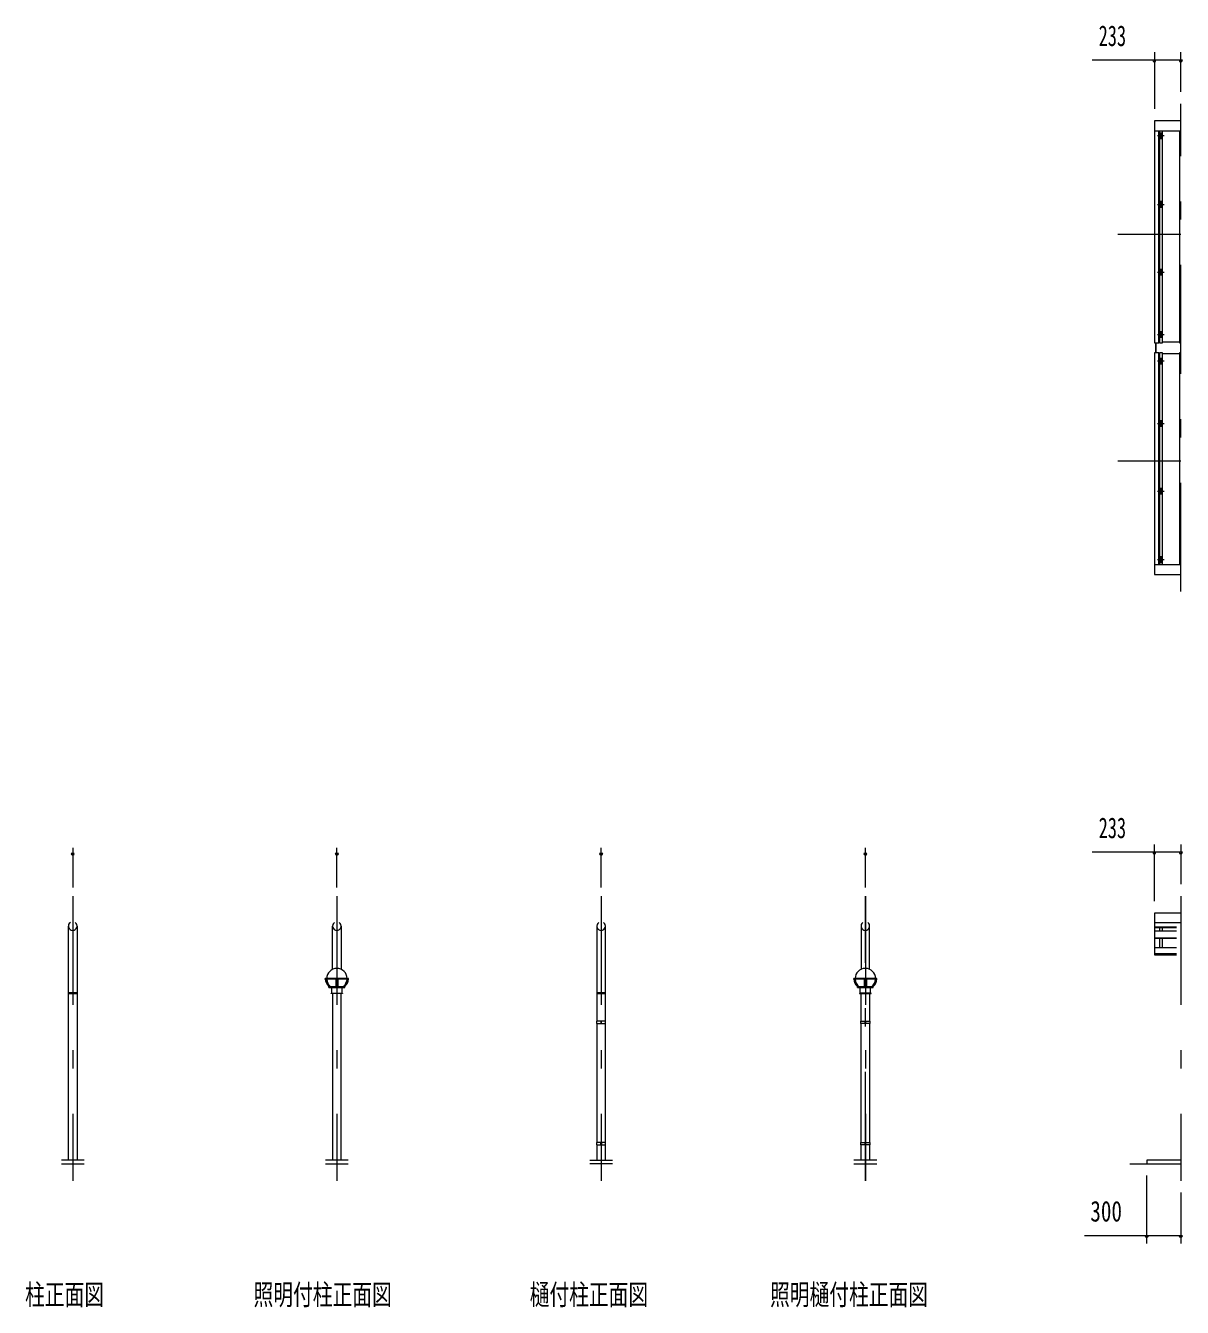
# Model space of a CAD drawing. Units: millimetres, scale not verified. Extents: x -32274 to 32279, y -14169 to 14171.
# Drawn here: x -32274 to -22074, y 1891 to 13194 of the extents above; entities that cross this region are included whole.
import ezdxf
from ezdxf.enums import TextEntityAlignment as Align

# ---------------------------------------------------------------- set-up
doc = ezdxf.new("R2010")
doc.units = ezdxf.units.MM
doc.header["$LTSCALE"] = 80
doc.linetypes.add('USER3', pattern=[24, 12, -5, 2, -5])
for name, color, linetype, lineweight in [('0-0_0', 7, 'Continuous', 18), ('0-2_1-0BOLD', 7, 'Continuous', 18), ('0-3_1-2CENTER', 3, 'USER3', 18), ('0-4_1-4THIN', 4, 'Continuous', 18), ('0-5_1-5DIM', 3, 'Continuous', 18)]:
    doc.layers.add(name, color=color, linetype=linetype, lineweight=lineweight)
doc.styles.add('ＭＳ ゴシック', font='')
doc.styles.get('ＭＳ ゴシック').set_extended_font_data('MS Gothic')

# ---------------------------------------------------------------- blocks, each defined once
blk = doc.blocks.new('ledl')
at = {"layer": '0-0_0'}
for p, q in [((14388.17, 13926.97), (14183.17, 13926.97)), ((14183.17, 13920.97), (14183.17, 13926.97)), ((14276.67, 13920.97), (14183.17, 13920.97)), ((14276.67, 13920.97), (14276.67, 13856.97)), ((14288.67, 13920.97), (14282.67, 13920.97)), ((14282.67, 13920.97), (14282.67, 13856.97)), ((14288.67, 13920.97), (14288.67, 13856.97)), ((14388.17, 13920.97), (14294.67, 13920.97)), ((14294.67, 13920.97), (14294.67, 13856.97)), ((14388.17, 13920.97), (14388.17, 13926.97)), ((14215.67, 13846.97), (14355.67, 13846.97)), ((14240.67, 13796.97), (14240.67, 13846.97)), ((14240.67, 13796.97), (14330.67, 13796.97)), ((14330.67, 13796.97), (14330.67, 13846.97)), ((14355.67, 13846.97), (14355.67, 13856.97))]:
    blk.add_line(p, q, dxfattribs=at)
blk.add_lwpolyline([(14215.67, 13846.97), (14215.67, 13856.97), (14355.67, 13856.97)], dxfattribs=at)
for start, end in [(0, 180), (183.82255, 231.05756), (308.94244, 356.17745)]:
    blk.add_arc((14285.67, 13926.97), 90, start, end, dxfattribs=at)
for centre, major_axis, start_param, end_param in [((14285.67, 13926.97), (102.47, 6.5), 3.13629226, 3.90348569), ((14293.67, 13926.97), (102.47, 6.5), 3.13629226, 3.90348569), ((14277.67, 13926.97), (-102.47, 6.5), 2.37969962, 3.14689305), ((14285.67, 13926.97), (-102.47, 6.5), 2.37969962, 3.14689305)]:
    blk.add_ellipse(centre, major_axis=major_axis, ratio=0.92312, start_param=start_param, end_param=end_param, dxfattribs=at)

msp = doc.modelspace()

# ---------------------------------------------------------------- linework, layer by layer
at = {"layer": '0-2_1-0BOLD'}
for p, q in [((-22320.96, 12266.89), (-22087.96, 12266.89)), ((-22310.96, 10398.23), (-22310.96, 10308.52)), ((-22304.96, 10308.52), (-22304.96, 10398.23)), ((-22087.96, 8439.86), (-22320.96, 8439.86)), ((-22320.96, 8353.37), (-22087.96, 8353.37)), ((-31896.75, 3188.37), (-31896.75, 5252.93)), ((-31820.45, 5252.93), (-31820.45, 3188.37)), ((-29567.02, 4872.19), (-29567.02, 5252.93)), ((-29490.72, 5252.93), (-29490.72, 4872.18)), ((-27237.29, 5252.93), (-27237.29, 4413.97)), ((-27160.99, 4413.97), (-27160.99, 5252.93)), ((-24907.55, 5252.93), (-24907.55, 4872.19)), ((-24831.25, 4872.18), (-24831.25, 5252.93)), ((-22320.96, 5284.91), (-22087.95, 5284.91)), ((-22126.11, 5243.72), (-22320.96, 5243.72)), ((-22320.96, 5240.17), (-22126.11, 5240.17)), ((-22126.11, 5207.96), (-22320.96, 5207.96)), ((-22320.96, 5149.13), (-22126.11, 5149.13)), ((-22126.11, 5143.23), (-22320.96, 5143.23)), ((-22320.96, 5065.51), (-22126.11, 5065.51)), ((-22126.11, 5007.87), (-22320.96, 5007.87)), ((-31896.75, 4658.37), (-31820.45, 4658.37)), ((-31825.45, 4666.37), (-31891.75, 4666.37)), ((-29567.02, 4658.37), (-29567.02, 3188.37)), ((-29490.72, 3188.37), (-29490.72, 4658.37)), ((-27237.29, 4658.37), (-27160.99, 4658.37)), ((-27165.99, 4666.37), (-27232.29, 4666.37)), ((-24907.55, 4413.97), (-24907.55, 4658.37)), ((-24831.25, 4658.37), (-24831.25, 4413.97)), ((-27202.99, 4413.97), (-27202.99, 4393.97)), ((-27195.29, 4393.97), (-27195.29, 4413.97)), ((-24873.25, 4413.97), (-24873.25, 4393.97)), ((-24865.55, 4393.97), (-24865.55, 4413.97)), ((-27237.29, 4393.97), (-27237.29, 3344.86)), ((-27202.99, 4403.97), (-27195.29, 4403.97)), ((-27160.99, 3344.86), (-27160.99, 4393.97)), ((-24907.55, 3344.86), (-24907.55, 4393.97)), ((-24873.25, 4403.97), (-24865.55, 4403.97)), ((-24831.25, 4393.97), (-24831.25, 3344.86)), ((-27237.29, 3324.86), (-27237.29, 3188.37)), ((-27202.99, 3324.86), (-27202.99, 3344.86)), ((-27202.99, 3334.86), (-27195.29, 3334.86)), ((-27195.29, 3344.86), (-27195.29, 3324.86)), ((-27160.99, 3188.37), (-27160.99, 3324.86)), ((-24907.55, 3188.37), (-24907.55, 3324.86)), ((-24873.25, 3344.86), (-24873.25, 3324.86)), ((-24873.25, 3334.86), (-24865.55, 3334.86)), ((-24865.55, 3324.86), (-24865.55, 3344.86)), ((-24831.25, 3324.86), (-24831.25, 3188.37)), ((-31758.6, 3188.37), (-31958.6, 3188.37)), ((-29428.87, 3188.37), (-29628.87, 3188.37)), ((-27299.13, 3188.37), (-27099.14, 3188.37)), ((-24769.4, 3188.37), (-24969.4, 3188.37)), ((-31958.6, 3158.37), (-31758.6, 3158.37)), ((-29628.87, 3158.37), (-29428.87, 3158.37)), ((-27099.14, 3158.37), (-27299.13, 3158.37)), ((-24969.4, 3158.37), (-24769.4, 3158.37)), ((-22537.95, 3158.37), (-22087.95, 3158.37))]:
    msp.add_line(p, q, dxfattribs=at)
for points in [[(-22087.96, 12353.37), (-22320.96, 12353.37), (-22320.96, 10398.23)], [(-22320.96, 10398.23), (-22280.96, 10398.23), (-22280.96, 12266.89)], [(-22280.96, 8439.86), (-22280.96, 10308.52), (-22320.96, 10308.52), (-22320.96, 8353.37)], [(-22087.95, 5368.56), (-22320.96, 5368.56), (-22320.96, 4999.53), (-22126.11, 4999.53)], [(-22087.95, 3188.37), (-22387.96, 3188.37), (-22387.96, 3158.37)]]:
    msp.add_lwpolyline(points, dxfattribs=at)
for points in [[(-29478.87, 4658.37), (-29578.87, 4658.37), (-29578.87, 4660.67), (-29478.87, 4660.67)], [(-24919.4, 4658.37), (-24819.4, 4658.37), (-24819.4, 4660.67), (-24919.4, 4660.67)], [(-27238.89, 4413.97), (-27238.89, 4393.97), (-27159.39, 4393.97), (-27159.39, 4413.97)], [(-24909.15, 4393.97), (-24909.15, 4413.97), (-24829.65, 4413.97), (-24829.65, 4393.97)], [(-27238.89, 3344.86), (-27238.89, 3324.86), (-27159.39, 3324.86), (-27159.39, 3344.86)], [(-24909.15, 3324.86), (-24909.15, 3344.86), (-24829.65, 3344.86), (-24829.65, 3324.86)]]:
    msp.add_lwpolyline(points, close=True, dxfattribs=at)
for centre in [(-22262.96, 12221.94), (-22262.96, 11618.24), (-22262.96, 11020.45), (-22262.96, 10470.76), (-22262.96, 10235.99), (-22262.96, 9686.3), (-22262.96, 9088.51), (-22262.96, 8484.8)]:
    msp.add_circle(centre, 10, dxfattribs=at)
for centre, radius, start, end in [((-31858.61, 5252.93), 38.15, 123.05154, 56.94846), ((-29528.87, 5252.93), 38.15, 123.05154, 56.94846), ((-27199.13, 5252.93), 38.15, 123.05154, 56.94846), ((-24869.4, 5252.93), 38.15, 123.05154, 56.94846), ((-31891.75, 4661.37), 5, 90, 180), ((-31825.45, 4661.37), 5, 0, 90), ((-27232.29, 4661.37), 5, 90, 180), ((-27165.99, 4661.37), 5, 0, 90)]:
    msp.add_arc(centre, radius, start, end, dxfattribs=at)
at = {"layer": '0-3_1-2CENTER'}
for p, q in [((-22087.96, 8203.37), (-22087.96, 12503.38)), ((-22232.96, 12221.94), (-22292.96, 12221.94)), ((-22262.96, 12251.95), (-22262.96, 12191.95)), ((-22262.96, 11648.24), (-22262.96, 11588.24)), ((-22292.96, 11618.24), (-22232.96, 11618.24)), ((-22087.96, 11353.37), (-22642.96, 11353.37)), ((-22292.96, 11020.45), (-22232.96, 11020.45)), ((-22262.96, 11050.46), (-22262.96, 10990.45)), ((-22292.96, 10470.76), (-22232.96, 10470.76)), ((-22262.96, 10500.77), (-22262.96, 10440.76)), ((-22232.96, 10235.99), (-22292.96, 10235.99)), ((-22262.96, 10265.98), (-22262.96, 10205.98)), ((-22292.96, 9686.3), (-22232.96, 9686.3)), ((-22262.96, 9716.29), (-22262.96, 9656.29)), ((-22087.96, 9353.37), (-22642.96, 9353.37)), ((-22292.96, 9088.51), (-22232.96, 9088.51)), ((-22262.96, 9118.5), (-22262.96, 9058.5)), ((-22232.96, 8484.8), (-22292.96, 8484.8)), ((-22262.96, 8514.8), (-22262.96, 8454.8)), ((-31858.6, 5518.56), (-31858.6, 3008.37)), ((-29528.87, 5518.56), (-29528.87, 3008.37)), ((-27199.13, 5518.56), (-27199.13, 3008.37)), ((-24869.4, 3008.37), (-24869.4, 5518.56)), ((-24869.39, 5518.37), (-24869.39, 3008.37)), ((-22087.95, 5518.56), (-22087.95, 3008.37))]:
    msp.add_line(p, q, dxfattribs=at)
at = {"layer": '0-4_1-4THIN'}
for p, q in [((-22275.46, 10402.47), (-22280.96, 10402.47)), ((-22100.46, 10402.47), (-22250.46, 10402.47)), ((-22280.96, 10304.27), (-22275.46, 10304.27)), ((-22275.46, 10308.52), (-22275.46, 8439.86)), ((-22250.46, 10304.27), (-22100.46, 10304.27)), ((-22100.46, 10308.52), (-22100.46, 8439.86)), ((-22087.96, 10308.52), (-22100.46, 10308.52)), ((-22275.46, 5240.17), (-22275.46, 5207.96)), ((-22250.46, 5207.96), (-22250.46, 5240.17)), ((-22275.46, 5143.23), (-22275.46, 5065.51)), ((-22250.46, 5065.51), (-22250.46, 5143.23))]:
    msp.add_line(p, q, dxfattribs=at)
for points in [[(-22275.46, 12266.89), (-22275.46, 10398.23), (-22250.46, 10398.23), (-22250.46, 12266.89)], [(-22100.46, 12266.89), (-22100.46, 10398.23), (-22087.96, 10398.23)], [(-22250.46, 8439.86), (-22250.46, 10308.52), (-22275.46, 10308.52)]]:
    msp.add_lwpolyline(points, dxfattribs=at)
at = {"layer": '0-5_1-5DIM'}
for p, q in [((-22087.96, 12889.18), (-22870.46, 12889.18)), ((-22306.96, 12889.18), (-22334.96, 12889.18)), ((-22320.96, 12959.19), (-22320.96, 12459.18)), ((-22073.96, 12889.18), (-22101.96, 12889.18)), ((-22087.96, 12609.18), (-22087.96, 12959.18)), ((-31844.6, 5893.37), (-31872.6, 5893.37)), ((-31858.6, 5943.38), (-31858.6, 5593.37)), ((-29514.87, 5893.37), (-29542.87, 5893.37)), ((-29528.87, 5593.37), (-29528.87, 5943.38)), ((-27185.13, 5893.37), (-27213.13, 5893.37)), ((-27199.13, 5593.37), (-27199.13, 5943.38)), ((-24855.4, 5893.37), (-24883.4, 5893.37)), ((-24869.4, 5593.37), (-24869.4, 5943.38)), ((-22087.96, 5904.37), (-22870.45, 5904.37)), ((-22306.95, 5904.37), (-22334.95, 5904.37)), ((-22320.95, 5474.38), (-22320.95, 5974.38)), ((-22073.95, 5904.37), (-22101.95, 5904.37)), ((-22087.95, 5974.37), (-22087.95, 5624.37)), ((-22387.96, 2453.37), (-22387.96, 3053.37)), ((-22087.96, 2903.37), (-22087.96, 2453.37)), ((-22087.96, 2523.37), (-22937.46, 2523.37)), ((-22373.96, 2523.37), (-22401.96, 2523.37)), ((-22073.96, 2523.37), (-22101.96, 2523.37))]:
    msp.add_line(p, q, dxfattribs=at)
for centre in [(-22320.96, 12889.18), (-22087.96, 12889.18), (-31858.6, 5893.37), (-29528.87, 5893.37), (-27199.13, 5893.37), (-24869.4, 5893.37), (-22320.95, 5904.37), (-22087.95, 5904.37), (-22387.96, 2523.37), (-22087.96, 2523.37)]:
    msp.add_arc(centre, 14, 180, 0, dxfattribs=at)

# ---------------------------------------------------------------- block references
at = {"layer": '0-0_0'}
for p in [(-43814.54, -9136.3), (-39155.07, -9136.3)]:
    msp.add_blockref('ledl', p, dxfattribs=at)

# ---------------------------------------------------------------- texts
at = {"layer": '0-5_1-5DIM', "color": 7, "style": 'ＭＳ ゴシック'}
for s, width, p in [('233', 0.65, (-22811.9, 12959.18)), ('233', 0.65, (-22811.9, 5974.37)), ('300', 0.75, (-22885.45, 2593.37)), ('柱正面図', 0.7, (-32278.6, 1858.24)), ('照明付柱正面図', 0.7, (-30263.87, 1858.24)), ('樋付柱正面図', 0.7, (-27829.13, 1858.24)), ('照明樋付柱正面図', 0.7, (-25709.39, 1858.24))]:
    msp.add_text(s, height=182.3, dxfattribs=dict(at, width=width)).set_placement(p, align=Align.BOTTOM_LEFT)

doc.saveas('drawing.dxf')
